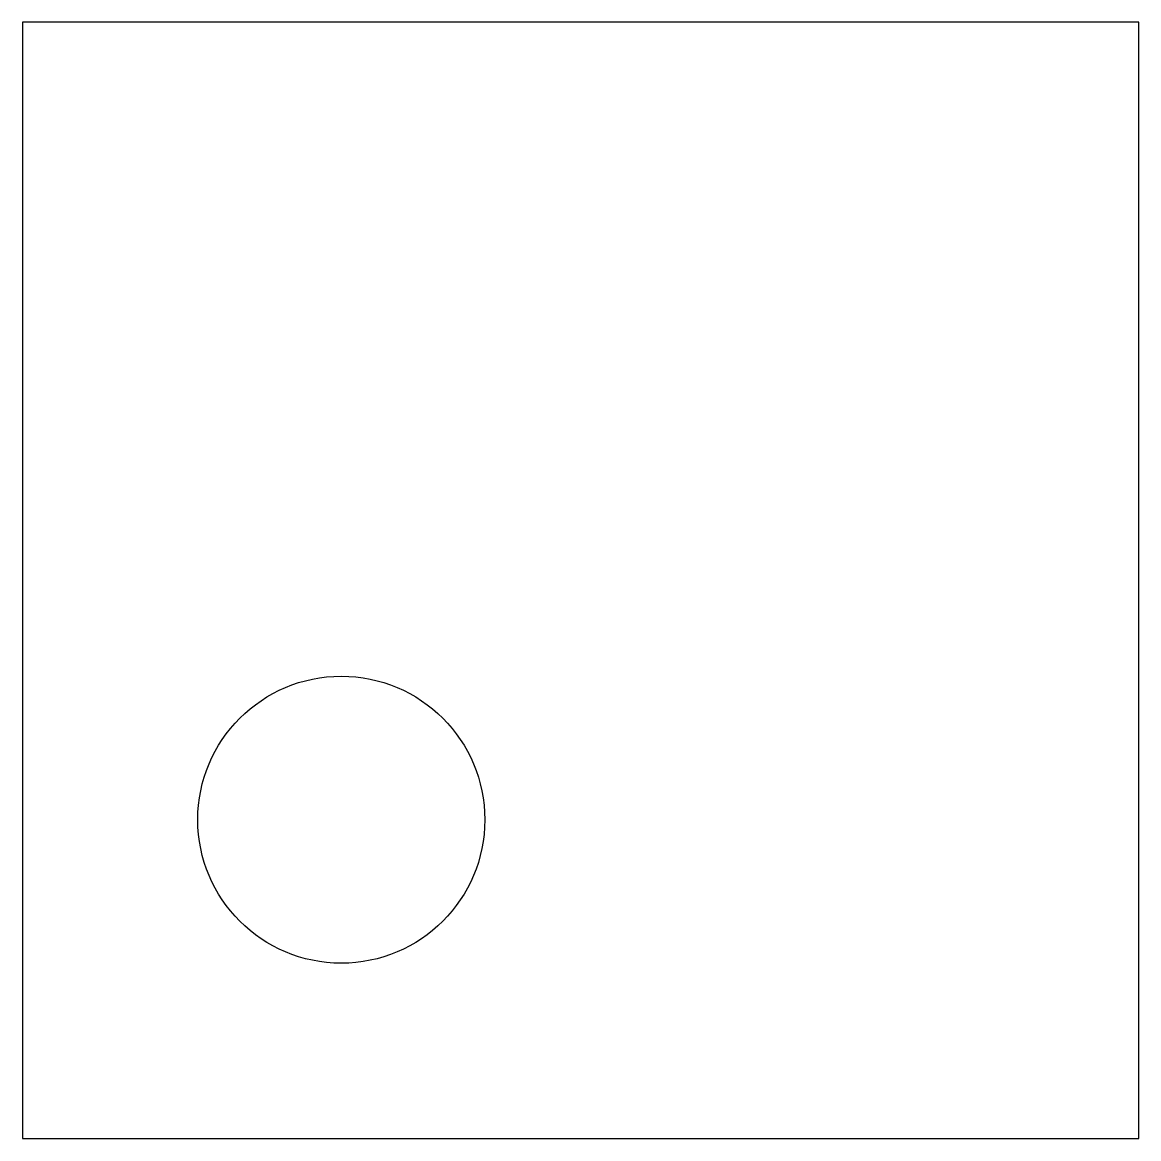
# Model space of a CAD drawing. Header units: millimetres. Extents: x -7.2 to 6.8, y -7.2 to 6.8.
import ezdxf

# ---------------------------------------------------------------- set-up
doc = ezdxf.new("R2010")
doc.units = ezdxf.units.MM
doc.layers.add('CUT', color=7, linetype='Continuous')

msp = doc.modelspace()

# ---------------------------------------------------------------- linework, layer by layer
at = {"layer": 'CUT'}
for p, q in [((-7.164, 6.836), (-7.164, -7.164)), ((6.836, 6.836), (-7.164, 6.836)), ((6.836, -7.164), (6.836, 6.836)), ((-7.164, -7.164), (6.836, -7.164))]:
    msp.add_line(p, q, dxfattribs=at)
msp.add_circle((-3.164, -3.164), 1.8, dxfattribs=at)

doc.saveas('drawing.dxf')
